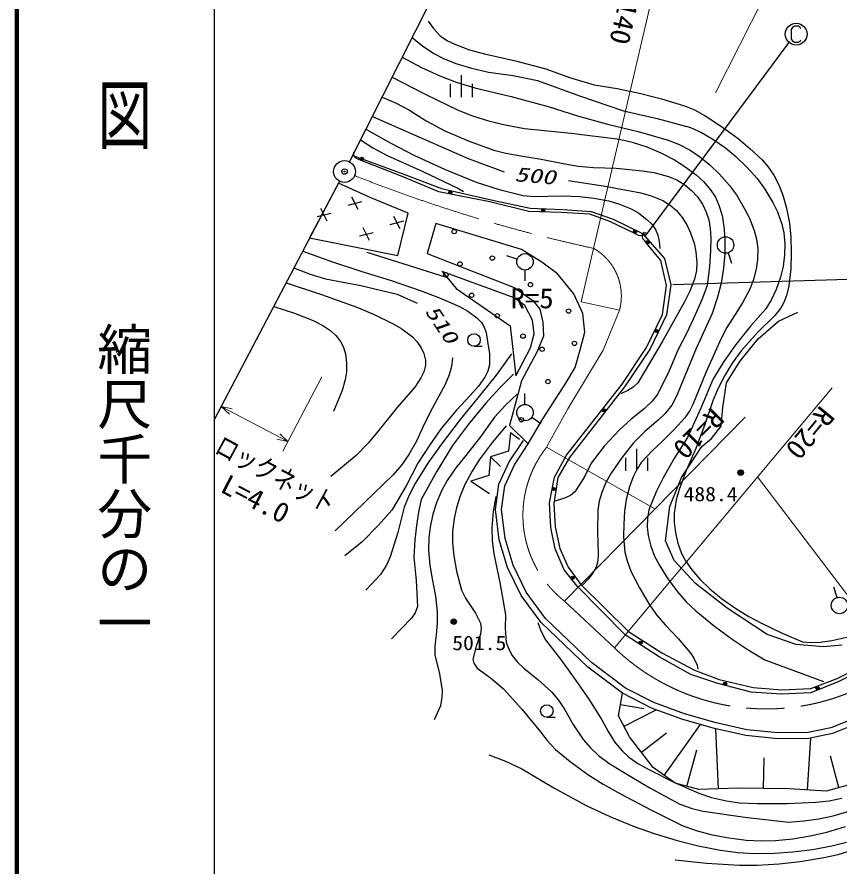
# Model space of a CAD drawing. Units: millimetres, scale not verified. Extents: x 40000 to 680000, y 20000 to 380000.
# Drawn here: x 40000 to 115088, y 241296 to 318841 of the extents above; entities that cross this region are included whole.
import ezdxf
from ezdxf.enums import TextEntityAlignment as Align

# ---------------------------------------------------------------- set-up
doc = ezdxf.new("R2010")
doc.units = ezdxf.units.MM
doc.header["$LTSCALE"] = 1000
doc.header["$PDMODE"] = 32
doc.header["$PDSIZE"] = 500
doc.linetypes.add('CHAIN', pattern=[18.5, 12, -1.5, 3.5, -1.5])
for name, color, linetype, lineweight in [('M-BGD', 7, 'Continuous', 25), ('M-BGD-EXST', 7, 'Continuous', 25), ('M-BMK', 2, 'CHAIN', 13), ('M-BMK-OTRS', 5, 'Continuous', 25), ('M-BMK-SRVR', 3, 'Continuous', 25), ('M-STR-HTXT', 7, 'Continuous', 13), ('M-TTL', 2, 'Continuous', 140), ('M-TTL-BAND', 7, 'Continuous', 25)]:
    doc.layers.add(name, color=color, linetype=linetype, lineweight=lineweight)
doc.layers.add('M-OTRS', color=6, linetype='Continuous')
doc.styles.add('@ＭＳ ゴシック', font='')
doc.styles.add('ＭＳ ゴシック', font='')
doc.styles.get('@ＭＳ ゴシック').set_extended_font_data('@MS Gothic')
doc.styles.get('ＭＳ ゴシック').set_extended_font_data('MS Gothic')

msp = doc.modelspace()

# ---------------------------------------------------------------- linework, layer by layer
at = {"layer": 'M-BGD'}
for p, q in [((80564, 313521), (80564, 311521)), ((79564, 312721), (79564, 311521)), ((81564, 312721), (81564, 311521)), ((70752, 306378), (70770, 306478)), ((70764, 306244), (70752, 306378)), ((70770, 306478), (70792, 306534)), ((70669, 306203), (75350, 304496)), ((70790, 306148), (70764, 306244)), ((70843, 306063), (70790, 306148)), ((70932, 305963), (70843, 306063)), ((71018, 305908), (70932, 305963)), ((71167, 305849), (71018, 305908)), ((71446, 305739), (71167, 305849)), ((75189, 304265), (71446, 305739)), ((78535, 302871), (75189, 304265)), ((75350, 304496), (78769, 303167)), ((69368, 303673), (66735, 298663)), ((72269, 302344), (69368, 303673)), ((83197, 301954), (78535, 302871)), ((78769, 303167), (83327, 302154)), ((70242, 301666), (71485, 301977)), ((71152, 301250), (70575, 302393)), ((75721, 300934), (72269, 302344)), ((86743, 301078), (83197, 301954)), ((83327, 302154), (86872, 301394)), ((67431, 300620), (68673, 300931)), ((68340, 300204), (67764, 301348)), ((74781, 297061), (75721, 300934)), ((89731, 300998), (86743, 301078)), ((86872, 301394), (89847, 301267)), ((92320, 300839), (89731, 300998)), ((89847, 301267), (92443, 301077)), ((92443, 301077), (94469, 300381)), ((74100, 299900), (75342, 300211)), ((75009, 299484), (74433, 300627)), ((94153, 300161), (92320, 300839)), ((96384, 299086), (94153, 300161)), ((94469, 300381), (97127, 299052)), ((72197, 298438), (71621, 299581)), ((78268, 299966), (77480, 297225)), ((86091, 297596), (78268, 299966)), ((66735, 298663), (74781, 297061)), ((71288, 298854), (72530, 299165)), ((96654, 298955), (96384, 299086)), ((96798, 298886), (96654, 298955)), ((96942, 298861), (96798, 298886)), ((97058, 298872), (96942, 298861)), ((97191, 298918), (97058, 298872)), ((97124, 298865), (97147, 298962)), ((97128, 298765), (97124, 298865)), ((97127, 299052), (99153, 296773)), ((97158, 298634), (97128, 298765)), ((97147, 298962), (97202, 299085)), ((97207, 298544), (97158, 298634)), ((97289, 298982), (97191, 298918)), ((97202, 299085), (97266, 299164)), ((97266, 299164), (97312, 299202)), ((97377, 299073), (97289, 298982)), ((97412, 299145), (97377, 299073)), ((97309, 298421), (97207, 298544)), ((97499, 298189), (97309, 298421)), ((98814, 296596), (97499, 298189)), ((71968, 297371), (79215, 295086)), ((77480, 297225), (85428, 294134)), ((85690, 296712), (84740, 297023)), ((87940, 296458), (86091, 297596)), ((104955, 297299), (105263, 296347)), ((89363, 295367), (87940, 296458)), ((99332, 294305), (98814, 296596)), ((99153, 296773), (99723, 294367)), ((78837, 295604), (80117, 294040)), ((85428, 293186), (78837, 295604)), ((86393, 295728), (86380, 294728)), ((90880, 293565), (89363, 295367)), ((80117, 294040), (85048, 290626)), ((85428, 294134), (87134, 292949)), ((98974, 291675), (99332, 294305)), ((99723, 294367), (99343, 291645)), ((86376, 292475), (85428, 293186)), ((91686, 291764), (90880, 293565)), ((87087, 291147), (86376, 292475)), ((87134, 292949), (87751, 292143)), ((87751, 292143), (88035, 290958)), ((91876, 290057), (91686, 291764)), ((97499, 288647), (98974, 291675)), ((99343, 291645), (97824, 288543)), ((109565, 291074), (111340, 291880)), ((87229, 289915), (87087, 291147)), ((88035, 290958), (88083, 289678)), ((107709, 289460), (109565, 291074)), ((85048, 290626), (85570, 286074)), ((91449, 288445), (91876, 290057)), ((86897, 288635), (87229, 289915)), ((88083, 289678), (87514, 288303)), ((106015, 287362), (107709, 289460)), ((81747, 288770), (82497, 288770)), ((85570, 286074), (86897, 288635)), ((95268, 285301), (97499, 288647)), ((97824, 288543), (95482, 285061)), ((87514, 288303), (86091, 285600)), ((90975, 286833), (91449, 288445)), ((104805, 285426), (106015, 287362)), ((90121, 285410), (90975, 286833)), ((86091, 285600), (85001, 281523)), ((88035, 282139), (90121, 285410)), ((104482, 283166), (104805, 285426)), ((90209, 278807), (95268, 285301)), ((95482, 285061), (90480, 278604)), ((86403, 283459), (86403, 284459)), ((104320, 281472), (104482, 283166)), ((87023, 282287), (87849, 281724)), ((85001, 281523), (86708, 279863)), ((86708, 279863), (88035, 282139)), ((85066, 280904), (84903, 279185)), ((85066, 280904), (85902, 280291)), ((103433, 280342), (104320, 281472)), ((84961, 278213), (86258, 280162)), ((102545, 279616), (103433, 280342)), ((84903, 279185), (83254, 278674)), ((85433, 277949), (86708, 279863)), ((96582, 279384), (96582, 277384)), ((100690, 276792), (102545, 279616)), ((83254, 278674), (83092, 276956)), ((83254, 278674), (84174, 277783)), ((89093, 276808), (90209, 278807)), ((90480, 278604), (89404, 276768)), ((95582, 278584), (95582, 277384)), ((97582, 278584), (97582, 277384)), ((84023, 276181), (84961, 278213)), ((84547, 276028), (85433, 277949)), ((83092, 276956), (81443, 276445)), ((81443, 276445), (83171, 275330)), ((83707, 273852), (84023, 276181)), ((88655, 274457), (89093, 276808)), ((89404, 276768), (89024, 274362)), ((99641, 274130), (100690, 276792)), ((84252, 273850), (84547, 276028)), ((84054, 271095), (83707, 273852)), ((84584, 271208), (84252, 273850)), ((88774, 272226), (88655, 274457)), ((89024, 274362), (89151, 272273)), ((99237, 270983), (99641, 274130)), ((89173, 270274), (88774, 272226)), ((89151, 272273), (89594, 270311)), ((84818, 268575), (84054, 271095)), ((85323, 268771), (84584, 271208)), ((100044, 269208), (99237, 270983)), ((89970, 268362), (89173, 270274)), ((89594, 270311), (90354, 268602)), ((101981, 267110), (100044, 269208)), ((86039, 266017), (84818, 268575)), ((86504, 266297), (85323, 268771)), ((91165, 266848), (89970, 268362)), ((90354, 268602), (91493, 267019)), ((95547, 262426), (91165, 266848)), ((91493, 267019), (95861, 262714)), ((104885, 264851), (101981, 267110)), ((114915, 265811), (114626, 266768)), ((87870, 263538), (86039, 266017)), ((88277, 263897), (86504, 266297)), ((108516, 262430), (104885, 264851)), ((92486, 259872), (88277, 263897)), ((92136, 259459), (87870, 263538)), ((98655, 260394), (95547, 262426)), ((95861, 262714), (98900, 260752)), ((111179, 261543), (108516, 262430)), ((113680, 261301), (111179, 261543)), ((115374, 261462), (113680, 261301)), ((98900, 260752), (101876, 259169)), ((95590, 257545), (92486, 259872)), ((101563, 258800), (98655, 260394)), ((95302, 257086), (92136, 259459)), ((101876, 259169), (104155, 258346)), ((114917, 258410), (117196, 259549)), ((117579, 259398), (115069, 258163)), ((104033, 257963), (101563, 258800)), ((104155, 258346), (107257, 257587)), ((112511, 257523), (114917, 258410)), ((98174, 256216), (95590, 257545)), ((107061, 257167), (104033, 257963)), ((107257, 257587), (109852, 257397)), ((109852, 257397), (112511, 257523)), ((115069, 258163), (112519, 257127)), ((94952, 255025), (95302, 257086)), ((97957, 255721), (95302, 257086)), ((109810, 257007), (107061, 257167)), ((112519, 257127), (109810, 257007)), ((95127, 256055), (97267, 255692)), ((100981, 255182), (98174, 256216)), ((95454, 254056), (98371, 255568)), ((100814, 254668), (97957, 255721)), ((103861, 254370), (100981, 255182)), ((88402, 254878), (89152, 254878)), ((95957, 253087), (94952, 255025)), ((103728, 253846), (100814, 254668)), ((106667, 253742), (103861, 254370)), ((115788, 254498), (114348, 253927)), ((99115, 249569), (102431, 254212)), ((106580, 253208), (103728, 253846)), ((104068, 248349), (103849, 253819)), ((109510, 253447), (106667, 253742)), ((114348, 253927), (112280, 253484)), ((116017, 254008), (114505, 253408)), ((98110, 250287), (95957, 253087)), ((97033, 251687), (99343, 253464)), ((109486, 252906), (106580, 253208)), ((112341, 252944), (109486, 252906)), ((112280, 253484), (109510, 253447)), ((112215, 248242), (112518, 252982)), ((114505, 253408), (112341, 252944)), ((101197, 248565), (102089, 251910)), ((115086, 248457), (114301, 251334)), ((108195, 248385), (108238, 251174)), ((100120, 248852), (98110, 250287)), ((102273, 248277), (100120, 248852)), ((105862, 248421), (102273, 248277)), ((110528, 248349), (105862, 248421)), ((113902, 248134), (110528, 248349)), ((116271, 248780), (113902, 248134))]:
    msp.add_line(p, q, dxfattribs=at)
for points in [[(77566, 318445), (78033, 317786), (78665, 317117), (79327, 316671), (80057, 316319), (81348, 315850), (82697, 315478), (85525, 314838), (88319, 314090), (90456, 313315), (92733, 312629), (94825, 312298), (96977, 311850), (98870, 311372), (100976, 310724), (101872, 310347), (102926, 309780), (104438, 308791), (105866, 307730), (106947, 306840), (108053, 305792), (108581, 305190), (109132, 304392), (109584, 303499), (109947, 302560), (110292, 301383), (110568, 300010), (110699, 298731), (110727, 297332), (110672, 295833), (110500, 294296), (110331, 293505), (110056, 292759), (109731, 292212), (109226, 291589), (107644, 290014), (106146, 288364), (105330, 287225), (104691, 286170), (104047, 284926), (103572, 283795), (102809, 281519), (101939, 279263), (101123, 277435), (100473, 275696), (100216, 274726), (100041, 273538), (100031, 272712), (100137, 271714), (100351, 270787), (100698, 269847), (101064, 269156), (101639, 268336), (102409, 267458), (103278, 266625), (104354, 265732), (105653, 264809), (106843, 264073), (107995, 263484), (109884, 262550), (111744, 261772), (112541, 261704), (113353, 261746), (114431, 261894), (115798, 262198)], [(76110, 316969), (77040, 316204), (78067, 315497), (78954, 315040), (80076, 314598), (81503, 314163), (83064, 313811), (85312, 313494), (87552, 313051), (91388, 311639), (95410, 310272), (98470, 309582), (101529, 308743), (102518, 308289), (103558, 307691), (104706, 306884), (105657, 306099), (106665, 305126), (107596, 304079), (108312, 303107), (109038, 301907), (109455, 301040), (109855, 299906), (110036, 299118), (110139, 298121), (110123, 297118), (109981, 296045), (109745, 295073), (109353, 293948), (108934, 293034), (108413, 292183), (107003, 290602), (105658, 288939), (104565, 287381), (103582, 285796), (102476, 283122), (101237, 280437), (100055, 278582), (99028, 276762), (98386, 275479), (97715, 273831), (97583, 273038), (97564, 272269), (97653, 271470), (97896, 270494), (98248, 269594), (98706, 268704), (99378, 267630), (100336, 266340), (101122, 265438), (102008, 264593), (103720, 263208), (105337, 262028), (106775, 261046), (108325, 260132), (113671, 258140)], [(75198, 315165), (76965, 314225), (78629, 313454), (80127, 312888), (81821, 312370), (85129, 311580), (88532, 310651), (91201, 309803), (94049, 309010), (96732, 308371), (99495, 307594), (100428, 307227), (101499, 306685), (102354, 306111), (103281, 305344), (104159, 304491), (105084, 303440), (105711, 302583), (106433, 301384), (106898, 300455), (107337, 299335), (107543, 298561), (107657, 297694), (107650, 296689), (107531, 295820), (107275, 294850), (106938, 293986), (106284, 292747), (105601, 291669), (104851, 290487), (104303, 289411), (102956, 286417), (101740, 283449), (101461, 282890), (100992, 282237), (100073, 281182), (98935, 280057), (98012, 279214), (97060, 278190), (96648, 277573), (96295, 276853), (95956, 275938), (95652, 274776), (95491, 273713), (95420, 272516), (95416, 271362), (95536, 269966), (95724, 269166), (96076, 268233), (96858, 266699), (97772, 265140), (98427, 264229), (99211, 263323), (100381, 262091), (101542, 260716), (101839, 260293), (102117, 259650), (102187, 259263)], [(74281, 313351), (77298, 311784), (80310, 310341), (81607, 309815), (83073, 309345), (84589, 308982), (86362, 308669), (90614, 308242), (95051, 307686), (96197, 307412), (97525, 306976), (98815, 306426), (100066, 305779), (100925, 305255), (102050, 304421), (102706, 303811), (103360, 303045), (103793, 302372), (104119, 301658), (104401, 300696), (104571, 299701), (104658, 298601), (104654, 297203), (104542, 295914), (104317, 294533), (103999, 293265), (103489, 291748), (102047, 288553), (100678, 285257), (100286, 284272), (99808, 283386), (99181, 282606), (98568, 282014), (97346, 280979), (96308, 279961), (95206, 278533), (94288, 277186), (93801, 276324), (93411, 275399), (93190, 274628), (93059, 273788), (93017, 271834), (93080, 269766), (93057, 269172), (92895, 268595), (92611, 268057), (92183, 267497), (91653, 266941)], [(73358, 311524), (74643, 310964), (75856, 310322), (77381, 309362), (79074, 308429), (81296, 307511), (83561, 306684), (84647, 306398), (86024, 306156), (87894, 305867), (90051, 305420), (91272, 305222), (92664, 305106), (94737, 305020), (97123, 304802), (98171, 304631), (99527, 304270), (100266, 303957), (101008, 303502), (101624, 302985), (102150, 302405), (102603, 301737), (102958, 301015), (103189, 300302), (103331, 299512), (103385, 298679), (103338, 297480), (103269, 296056), (103045, 294327), (102560, 293013), (101942, 291638), (101196, 290002), (100361, 288420), (99567, 286527), (98536, 284418), (98013, 283755), (97297, 283051), (96111, 282118), (95035, 281146), (93661, 279662), (92434, 278088), (91794, 276793), (90955, 275459), (90555, 275144), (90016, 274889), (89174, 274632)], [(72467, 309762), (81225, 305917), (84503, 304702)], [(71876, 308591), (74140, 307311), (76301, 306200), (79046, 304941), (81931, 303749), (84034, 303099), (86228, 302539), (87282, 302447), (88483, 302462), (89829, 302505), (91426, 302437), (92686, 302297), (94060, 302037), (95023, 301759), (96099, 301311), (96794, 300911), (97547, 300343), (97977, 299909), (98317, 299418), (98523, 298913), (98646, 298325), (98717, 297711)], [(71369, 307626), (72490, 306902), (73806, 306180), (77023, 304755), (80255, 303204), (80788, 302916)], [(90385, 303895), (93719, 303395), (96973, 302789), (97936, 302504), (98983, 302066), (99670, 301652), (100246, 301156), (100755, 300537), (101178, 299847), (101523, 299118), (101845, 298172), (102015, 297388), (102105, 296384), (102063, 295687), (101889, 294909), (101451, 293786), (100965, 292821), (98932, 289166), (96707, 285427), (96291, 285040), (95786, 284723), (95164, 284421)], [(66104, 297462), (68735, 296505), (71512, 295604), (74086, 294807), (76912, 293821), (78601, 293191), (80422, 292388), (81176, 291971), (82011, 291377), (82418, 290944), (82649, 290568), (82844, 290016), (82989, 289215), (83150, 288062), (83172, 287059), (83013, 286494), (82745, 285957), (82143, 285119), (81406, 284276), (80162, 282934), (78755, 281241), (77698, 279767), (76629, 278077), (75517, 275970), (74240, 273806), (73035, 272437), (71522, 270894), (69961, 269612)], [(65292, 295918), (66787, 295345), (68191, 294928), (71411, 294306), (74722, 293536), (76567, 292710)], [(64583, 294569), (67812, 293505), (71031, 292332), (72581, 291686), (74377, 290815), (75153, 290359), (76113, 289630), (76531, 289198), (76929, 288625), (77170, 288096), (77308, 287507), (77303, 287027), (77154, 286443), (76890, 285876), (76333, 285041), (74688, 283149), (72959, 280994), (72067, 279913), (70983, 278780), (68679, 276858)], [(63448, 292409), (65347, 291784), (67060, 291117), (67952, 290663), (68672, 290168), (69118, 289759), (69571, 289177), (69836, 288642), (70010, 288063), (70114, 287249), (70091, 286419), (69978, 285688), (69706, 284718), (68902, 282823)], [(79774, 287722), (79692, 286923), (79488, 286144), (79119, 285261), (78547, 284206), (77765, 282823), (77075, 281376), (76493, 280105), (75807, 278894), (75114, 277911), (74355, 277026), (69070, 271897)], [(85179, 288062), (83759, 286127), (82358, 284391), (80481, 282090), (78734, 279787), (77539, 278089), (76372, 276245), (75813, 275179), (75368, 274071), (74784, 271744), (74095, 269520), (73743, 268774), (73212, 267925), (71857, 266490)], [(85346, 286223), (84069, 284954), (82838, 283576), (81253, 281659), (79772, 279701), (78323, 277304), (76927, 274782), (76663, 273610), (76497, 272402), (76333, 271084), (76247, 269493), (76475, 267382), (76571, 264997), (76373, 264431), (76047, 263928), (74198, 262031)], [(85681, 284383), (84653, 283425), (83604, 282278), (82327, 280485), (80870, 278637), (80088, 277653), (79304, 276492), (78790, 275565), (78318, 274462), (77990, 273431), (77735, 272254), (77619, 271259), (77602, 270182), (77719, 268786), (77929, 267514), (78215, 265939), (78375, 264499), (78390, 263498), (78296, 262388), (78168, 261393), (78181, 260598), (78583, 258835), (78824, 257313), (78821, 256708), (78690, 255917), (78100, 254638)], [(84677, 281505), (83401, 279965), (82222, 278386), (81576, 277371), (80918, 276131), (80454, 275021), (80142, 274024), (79927, 273042), (79788, 271846), (79789, 270818), (79916, 269627), (80162, 268239), (80611, 266486), (80963, 265775), (81514, 264944), (81895, 264386), (82343, 263478), (82406, 263034), (82331, 262462), (81946, 261382), (81644, 260186), (81716, 259821), (82028, 259371), (83259, 258483), (84449, 257489), (86122, 255628), (87831, 253548), (88437, 252753), (89193, 251950), (90530, 250847), (92143, 249662), (93559, 248771), (95134, 247902), (97884, 246419), (100747, 244994), (102029, 244542), (103384, 244182), (104829, 243896), (106617, 243669), (108015, 243596), (109287, 243630), (110881, 243784), (112465, 244044), (113964, 244393), (115687, 244908)], [(83728, 275051), (83501, 273666), (83379, 272201), (83419, 271004), (83563, 269809), (84114, 267183), (84612, 264228), (84600, 263023), (84693, 261749), (84884, 261173), (85233, 260527), (85727, 259907), (86307, 259358), (87572, 258345), (88825, 257211), (89465, 256451), (90023, 255631), (90813, 254236), (91720, 252850), (92376, 252092), (93112, 251402), (94068, 250687), (95261, 249947), (97748, 248477), (100554, 246960), (101681, 246546), (102674, 246293), (106479, 245754), (110469, 245309), (111864, 245410), (113256, 245621), (114568, 245891), (116113, 246329)], [(87574, 263537), (87856, 262785), (88276, 261968), (89650, 260202), (91033, 258241), (92240, 256545), (93434, 254650), (93987, 253584), (94650, 252553), (95300, 251789), (95902, 251239), (96713, 250666), (97764, 250076), (100069, 248932), (102294, 247937), (103439, 247565), (104802, 247244), (106012, 247079), (107611, 246992), (110345, 247010), (112984, 247132), (114187, 247254), (115356, 247496)], [(83115, 251455), (84609, 250876), (86102, 250183), (89030, 248450), (91986, 246829), (94152, 245825), (96370, 244910), (98188, 244257), (100293, 243619), (102235, 243135), (104256, 242748), (105843, 242541), (107381, 242448), (109181, 242470), (110861, 242591), (112651, 242819), (114423, 243152), (115783, 243490)], [(100116, 241867), (102991, 241570), (105985, 241373), (107614, 241382), (109610, 241509), (111527, 241718), (113700, 242066), (115025, 242363), (116555, 242827), (118432, 243530), (120111, 244274), (120982, 244761), (121887, 245404), (123528, 246828), (125271, 248178), (126456, 248924), (127661, 249548), (128958, 250083), (130435, 250567), (131600, 250864), (132923, 251090), (135457, 251232)]]:
    msp.add_lwpolyline(points, dxfattribs=at)
for centre, radius in [((71501, 305879), 150), ((71501, 305879), 90), ((71501, 305879), 30), ((79585, 302817), 150), ((79585, 302817), 90), ((79585, 302817), 30), ((88072, 301192), 150), ((88072, 301192), 90), ((88072, 301192), 30), ((79934, 299241), 200), ((96449, 299221), 150), ((96449, 299221), 90), ((96449, 299221), 30), ((104724, 298013), 750), ((97615, 298285), 150), ((97615, 298285), 90), ((97615, 298285), 30), ((83419, 296821), 200), ((86403, 296478), 750), ((80467, 296288), 200), ((79176, 295291), 200), ((86904, 294401), 200), ((81525, 293425), 200), ((83874, 291559), 200), ((90388, 291981), 200), ((98402, 290159), 150), ((98402, 290159), 90), ((98402, 290159), 30), ((81747, 289340), 570), ((86223, 289693), 200), ((87969, 288496), 200), ((90921, 289028), 200), ((88501, 285543), 200), ((86403, 282709), 750), ((93601, 282917), 150), ((93601, 282917), 90), ((93601, 282917), 30), ((86081, 282059), 200), ((106108, 277231), 250), ((106108, 277231), 150), ((106108, 277231), 50), ((89045, 275732), 150), ((89045, 275732), 90), ((89045, 275732), 30), ((90743, 267624), 150), ((90743, 267624), 90), ((90743, 267624), 30), ((115132, 265093), 750), ((79895, 263612), 250), ((79895, 263612), 150), ((79895, 263612), 50), ((96957, 261683), 150), ((96957, 261683), 90), ((96957, 261683), 30), ((104681, 257948), 150), ((104681, 257948), 90), ((104681, 257948), 30), ((113127, 257535), 150), ((113127, 257535), 90), ((113127, 257535), 30), ((88402, 255448), 570)]:
    msp.add_circle(centre, radius, dxfattribs=at)
at = {"layer": 'M-BGD-EXST'}
for p, q in [((111011, 317989), (110851, 317869)), ((111371, 317989), (111011, 317989)), ((111531, 317869), (111371, 317989)), ((110851, 317869), (110731, 317709)), ((110731, 317709), (110731, 316829)), ((111611, 317749), (111531, 317869)), ((110560, 316590), (97384, 298863)), ((110731, 316829), (110851, 316669)), ((110851, 316669), (111011, 316549)), ((111011, 316549), (111371, 316549)), ((111371, 316549), (111531, 316629)), ((111531, 316629), (111611, 316749)), ((117895, 294924), (99897, 294380))]:
    msp.add_line(p, q, dxfattribs=at)
msp.add_circle((111171, 317269), 1000, dxfattribs=at)
at = {"layer": 'M-BMK'}
for p, q in [((95039, 292076), (93555, 288421)), ((93555, 288421), (90308, 283043)), ((90308, 283043), (88380, 279543)), ((90004, 265489), (94570, 261227))]:
    msp.add_line(p, q, dxfattribs=at)
for centre, radius, start, end in [((122405, 434512), 140000, 248.39163, 257.73566), ((90205, 293355), 5000, 345.1809, 60.51573), ((96214, 273327), 10000, 141.56848, 231.6111), ((108432, 275644), 20000, 226.12335, 307.46489)]:
    msp.add_arc(centre, radius, start, end, dxfattribs=at)
at = {"layer": 'M-BMK-OTRS'}
for p, q in [((70371, 305615), (85084, 334723)), ((69455, 303837), (58039, 282118))]:
    msp.add_line(p, q, dxfattribs=at)
at = {"layer": 'M-BMK-SRVR'}
for radius in [1000, 40]:
    msp.add_circle((69920, 304723), radius, dxfattribs=at)
at = {"layer": 'M-OTRS'}
msp.add_point((69920, 304723), dxfattribs=at)
at = {"layer": 'M-STR-HTXT'}
for p, q in [((70371, 305615), (82086, 328792)), ((98724, 323656), (92666, 297707)), ((109181, 322544), (103812, 311922)), ((92666, 297707), (91529, 292838)), ((91529, 292838), (95039, 292076)), ((64285, 279177), (67854, 285967)), ((94570, 261227), (114459, 284971)), ((59400, 282558), (58645, 283271)), ((58645, 283271), (59660, 283054)), ((58645, 283271), (64750, 280062)), ((106512, 282301), (90004, 265489)), ((63995, 280775), (64750, 280062)), ((64750, 280062), (63734, 280280)), ((88380, 279543), (98274, 273911)), ((107641, 276832), (120598, 259769))]:
    msp.add_line(p, q, dxfattribs=at)
at = {"layer": 'M-TTL'}
msp.add_line((40000, 380000), (40000, 20000), dxfattribs=at)
at = {"layer": 'M-TTL-BAND'}
msp.add_line((58000, 370000), (58000, 20000), dxfattribs=at)

# ---------------------------------------------------------------- texts
at = {"layer": 'M-BGD', "style": 'ＭＳ ゴシック', "oblique": 15, "width": 1.4}
for s, rotation, p in [('500', 355.1, (85368, 303453)), ('510', 303.8, (76883, 291756))]:
    msp.add_text(s, height=1320, rotation=rotation, dxfattribs=at).set_placement(p, align=Align.BOTTOM_LEFT)
at = {"layer": 'M-BGD', "style": 'ＭＳ ゴシック', "width": 1.1}
for s, p in [('488.4', (100886, 274216)), ('501.5', (79758, 260615))]:
    msp.add_text(s, height=1320, dxfattribs=at).set_placement(p, align=Align.BOTTOM_LEFT)
at = {"layer": 'M-STR-HTXT', "style": 'ＭＳ ゴシック'}
for s, rotation, width, p in [('R=140', 256.9, 1.05, (95051, 323090)), ('R=10', 225.5, 1.05, (103057, 283688)), ('R=20', 230.6, 1.05, (112979, 283799)), ('ロックネット', 331.7, 0.8, (57651, 278614)), ('L=4.0', 332.8, 1.05, (58209, 275026))]:
    msp.add_text(s, height=1833, rotation=rotation, dxfattribs=dict(at, width=width)).set_placement(p, align=Align.BOTTOM_LEFT)
at = {"layer": 'M-STR-HTXT', "style": 'ＭＳ ゴシック', "width": 1.05}
msp.add_text('R=5', height=1833, dxfattribs=at).set_placement((85093, 291684), align=Align.BOTTOM_LEFT)
at = {"layer": 'M-TTL-BAND', "style": '@ＭＳ ゴシック', "width": 1.4}
msp.add_text('平  面  図', height=3666, rotation=270, dxfattribs=at).set_placement((49777, 306475), align=Align.MIDDLE_RIGHT)
at = {"layer": 'M-TTL-BAND', "style": '@ＭＳ ゴシック'}
msp.add_text('縮尺千分の一', height=3666, rotation=270, dxfattribs=at).set_placement((49777, 261030), align=Align.MIDDLE_RIGHT)

doc.saveas('drawing.dxf')
